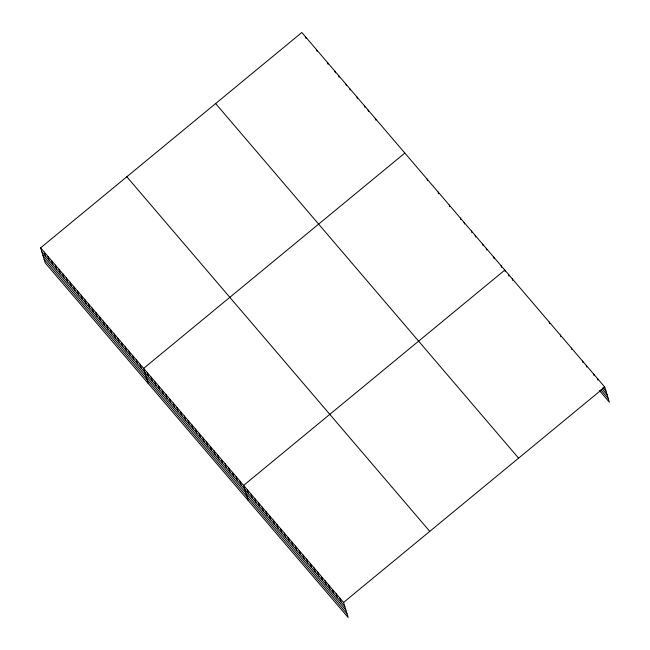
<?xml version="1.0" encoding="UTF-8"?>
<svg xmlns="http://www.w3.org/2000/svg" width="650" height="650" viewBox="0 0 650 650"><rect width="100%" height="100%" fill="white"/><g stroke="black" fill="none" stroke-linecap="round" stroke-linejoin="round"><path stroke-width="0.97" d="M40.633 247.821L343.582 602.42L348.164 617.5L45.216 262.901L40.633 247.821L301.836 32.5L604.784 387.099L609.367 402.179L599.495 390.626M404.836 153.067L143.634 368.387L148.216 383.459M343.582 602.42L604.784 387.099M602.916 387.506L606.003 391.121M602.176 388.993L607.116 394.769M600.852 389.862L608.254 398.531M215.637 103.553L518.586 458.161M126.831 176.768L429.78 531.367M41.852 251.834L344.801 606.442M42.965 255.491L345.914 610.09M44.111 259.244L347.051 613.852M597.383 378.438L597.87 380.039M593.678 374.099L594.165 375.708M586.267 365.43L586.763 367.039M582.571 361.099L583.058 362.708M571.464 348.099L571.951 349.7M560.349 335.091L560.836 336.7M549.242 322.091L549.729 323.7M512.216 278.752L512.704 280.361M508.511 274.414L508.999 276.023M505.302 271.692L504.814 270.083L243.612 485.404L248.194 500.484M501.109 265.752L501.597 267.353M493.699 257.083L494.195 258.692M486.298 248.414L486.785 250.023M482.593 244.083L483.08 245.684M475.191 235.414L475.678 237.023M471.486 231.075L471.973 232.684M464.084 222.406L464.571 224.014M460.379 218.075L460.866 219.684M449.272 205.075L449.759 206.684M438.165 192.075L438.652 193.676M427.058 179.067L427.546 180.676M375.408 118.617L375.895 120.226M368.054 110.004L368.542 111.613M364.374 105.698L364.861 107.307M357.012 97.086L357.508 98.694M349.659 88.473L350.147 90.082M345.979 84.167L346.466 85.776M338.626 75.562L339.113 77.163M334.945 71.256L335.433 72.857M327.584 62.644L328.071 64.252M316.55 49.725L317.037 51.334M305.516 36.806L306.004 38.415M339.877 598.089L341.104 602.103M336.18 593.751L337.399 597.773M332.475 589.42L333.694 593.442M328.77 585.089L329.989 589.103M325.065 580.751L326.292 584.773M321.368 576.42L322.587 580.434M317.663 572.081L318.882 576.103M313.958 567.751L315.185 571.764M310.261 563.412L311.48 567.434M306.556 559.081L307.775 563.103M302.851 554.751L304.07 558.764M299.146 550.412L300.373 554.434M295.449 546.081L296.668 550.095M291.744 541.742L292.963 545.764M288.039 537.412L289.266 541.434M284.342 533.081L285.561 537.095M280.637 528.742L281.856 532.764M276.933 524.412L278.151 528.426M273.227 520.073L274.454 524.095M269.531 515.742L270.749 519.756M265.826 511.404L267.044 515.426M262.121 507.073L263.348 511.095M258.424 502.743L259.642 506.756M254.719 498.404L255.938 502.426M251.014 494.073L252.232 498.087M247.309 489.734L248.536 493.756M239.907 481.065L241.126 485.087M236.202 476.734L237.429 480.756M232.505 472.404L233.724 476.418M228.8 468.065L230.019 472.087M225.095 463.734L226.314 467.748M221.39 459.396L222.617 463.418M217.693 455.065L218.912 459.087M213.988 450.734L215.207 454.748M210.283 446.396L211.51 450.418M206.586 442.065L207.805 446.079M202.881 437.726L204.1 441.748M199.176 433.396L200.395 437.409M195.471 429.057L196.698 433.079M191.774 424.726L192.993 428.748M188.069 420.396L189.288 424.409M184.364 416.057L185.591 420.079M180.668 411.726L181.886 415.74M176.963 407.387L178.181 411.409M173.257 403.057L174.476 407.079M169.553 398.726L170.779 402.74M165.856 394.387L167.074 398.409M162.151 390.057L163.369 394.071M158.446 385.718L159.673 389.74M154.749 381.387L155.968 385.401M151.044 377.049L152.263 381.071M147.339 372.718L148.558 376.74M139.961 364.081L141.18 368.095M136.281 359.775L137.499 363.789M132.6 355.469L133.819 359.483M128.919 351.162L130.146 355.176M125.247 346.856L126.466 350.87M121.566 342.55L122.785 346.564M117.886 338.244L119.104 342.257M114.205 333.938L115.432 337.959M110.532 329.631L111.751 333.653M106.852 325.325L108.071 329.347M103.171 321.019L104.39 325.041M99.491 316.713L100.718 320.734M95.818 312.406L97.037 316.428M92.138 308.1L93.356 312.122M88.457 303.794L89.676 307.816M84.776 299.488L86.003 303.509M81.104 295.181L82.322 299.203M77.423 290.875L78.642 294.897M73.743 286.569L74.961 290.591M70.062 282.271L71.289 286.284M66.381 277.964L67.608 281.978M62.709 273.658L63.928 277.672M59.028 269.352L60.247 273.366M55.348 265.046L56.566 269.059M51.667 260.739L52.894 264.753M47.994 256.433L49.213 260.447M44.314 252.127L45.532 256.141"/></g></svg>
